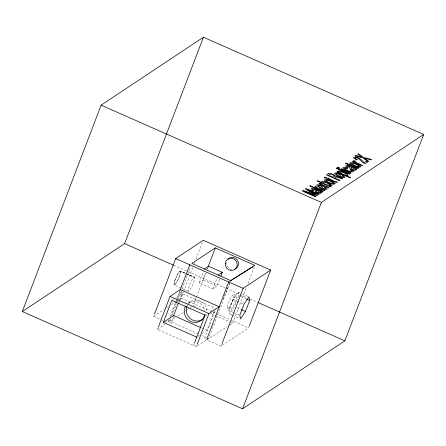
<?xml version="1.0" encoding="UTF-8"?>
<svg xmlns="http://www.w3.org/2000/svg" width="446" height="446" viewBox="0 0 446 446"><rect width="100%" height="100%" fill="white"/><g stroke="black" fill="none" stroke-linecap="round" stroke-linejoin="round"><path stroke-width="0.33" stroke-dasharray="2.23 1.67" d="M188.218 291.205L174.113 284.977L174.358 282.101L176.198 277.167M180.585 272.25L179.063 277.429L176.46 282.692M180.624 271.792L180.574 271.452M173.968 284.431L174.029 283.689M174.068 283.372L174.297 282.363M174.38 282.028L174.782 280.74M174.893 280.411L175.434 278.962M162.801 320.473L153.602 316.409L154.344 314.458M229.746 283.199L208.656 338.442L196.307 346.62L157.432 329.46L158.179 327.515M168.694 320.061L167.713 322.636L165.873 321.828M169.926 316.838L175.094 303.302M175.345 302.656L176.326 300.074M176.571 299.433L180.123 290.14M169.519 319.514L168.532 322.096L171.286 323.305L174.196 315.679M170.751 316.292L176.164 302.109M176.41 301.463L177.397 298.887M177.642 298.24L180.1 291.796L182.854 293.011L180.134 300.141M198.342 333.887L169.764 321.276L171.008 318.026M172 315.422L176.465 303.726M176.716 303.079L177.709 300.476M177.954 299.829L190.615 266.68M178.567 302.628L179.063 301.334M179.314 300.688L182.035 293.557L175.752 297.727M179.141 302.734L179.889 300.788M179.415 299.277L181.143 298.129L183.378 292.275M183.624 291.628L192.806 267.583M194.294 263.681L194.79 262.382M196.034 259.132L202.484 242.234M219.661 279.213L217.029 286.098L212.92 288.824L199.156 282.747L203.46 271.48M196.179 297.922L193.196 305.716L195.08 306.553M196.43 297.27L205.623 273.231M207.111 269.334L207.613 268.035M199.156 282.747L203.264 280.021L205.896 273.136M207.329 269.378L208.288 266.875M212.92 288.824L217.224 277.557M193.57 345.41L194.305 343.476M196.307 346.62L197.048 344.674M202.434 333.357L207 330.324L214.426 310.884M215.005 310.968L204.669 338.046L207.418 339.261L227.22 326.756M207.34 337.856L206.598 339.802L221.049 346.185L248.589 327.899L249.091 326.6M207.418 339.261L207.914 337.968M231.976 315.071L229.528 313.995L228.781 310.377L232.99 299.355L237.941 291.957L241.615 293.579M237.941 291.957L238.688 295.575L234.479 306.592L229.528 313.995M221.049 346.185L221.796 344.234M229.551 325.29L232.773 323.188L246.671 286.795M247.909 283.545L254.365 266.647M222.905 299.506L229.696 283.121M175.534 278.689L178.054 273.565L180.167 271.079M176.365 276.788L177.012 275.472M177.235 275.031L177.831 273.961M178.11 273.482L178.612 272.712M176.086 283.26L174.47 285.05L174.012 284.593M178.924 272.255L179.32 271.781M179.626 271.436L180.217 271.045L194.601 277.373A7.643 1.383 -66.2 0 1 190.659 288.774A7.643 1.383 -66.2 0 1 188.97 286.711A7.643 1.383 -66.2 0 1 194.601 277.379L186.015 273.582M172.329 300.002L175.183 298.106M153.602 316.409L163.844 309.608M166.726 307.695L168.46 306.547M171.342 304.635L175.378 301.953M175.953 301.574L178.835 299.656M190.068 302.07L188.011 303.436A10.71 10.135 56.4 0 1 204.703 310.806M157.432 329.46L164.858 324.532M169.764 321.276L175.479 317.48M177.764 315.963L184.627 311.408M185.196 311.029L186.913 309.892M187.482 309.513L189.767 307.996M190.342 307.617L191.485 306.859M205.706 314.737L206.849 313.978M210.278 311.704L214.275 309.05M197.868 336.39L199.579 335.253M185.402 273.309L180.34 271.112L194.601 277.373M242.223 293.847L248.952 296.819M173.639 265.247L225.208 288.01M225.843 288.294L246.85 297.566M250.033 298.971L257.671 302.343M203.264 280.021L217.029 286.098M238.688 295.575L240.522 296.384M241.135 296.657L246.03 298.814M232.99 299.355L236.659 300.978M237.272 301.245L243.393 303.949M236.926 307.673L240.595 309.295M228.781 310.377L233.068 312.267M233.676 312.535L239.184 314.965M232.589 315.344L239.926 318.583M179.281 292.342L215.412 308.292M181.143 298.129L210.49 311.079M213.032 312.206L215.574 313.326M216.21 313.605L230.175 319.771M230.811 320.05L248.589 327.899M210.785 313.482L214.554 315.149M215.184 315.422L229.629 321.8M230.259 322.079L232.773 323.188M201.33 327.827L207 330.324M202.122 335.559L208.656 338.442M233.855 294.7L236.597 295.921M227.421 308.515L230.169 309.736M180.217 271.045L180.535 271.218C180.156 276.085 177.909 281.944 174.241 285.005M231.842 269.568A6.238 5.904 56.4 0 1 226.484 262.566M186.935 306.324A10.71 10.135 56.4 0 1 187.844 304.523M188.218 303.971A10.71 10.135 56.4 0 1 200.254 300.938A10.71 10.135 56.4 0 1 206.833 312.189M206.208 314.831A10.71 10.135 56.4 0 1 205.645 316.052M227.633 305.627L227.337 306.976A7.649 1.45 -66 0 0 229.5 306.781A7.649 1.45 -66 0 0 233.643 297.588L233.938 296.239A7.649 1.45 -66 0 0 231.775 296.434A7.649 1.45 -66 0 0 227.633 305.627M230.381 306.848L230.08 308.197A7.649 1.45 -66 0 0 232.243 308.002A7.649 1.45 -66 0 0 236.386 298.809L236.681 297.46A7.649 1.45 -66 0 0 234.518 297.655A7.649 1.45 -66 0 0 230.381 306.848"/><path stroke-width="0.67" d="M22.3 311.542L101.108 105.156L203.432 37.224L423.7 134.458L344.892 340.844L242.568 408.776L22.3 311.542L124.618 243.611L203.432 37.224M154.595 313.811L175.691 258.569L203.231 240.282L270.677 270.059L249.336 325.954M158.425 326.868L170.054 296.412L180.335 289.588L219.22 306.753L208.945 313.577L197.299 344.028M196.725 337.148L163.342 322.413L171.76 300.381L205.138 315.116L194.54 342.868M180.017 290.418L189.801 264.796M163.342 322.413L173.622 315.59L178.322 303.28M208.109 266.736L215.318 247.892L254.861 265.348L229.506 281.415M220.854 276.08L222.292 272.328L208.527 266.251L204.413 268.977M207.585 337.209L228.686 281.961M222.041 343.587L243.137 288.345L270.677 270.059M245.49 311.453L249.699 300.437L248.952 296.819L244.001 304.217L239.797 315.238L240.539 318.851L245.49 311.453L241.208 309.563M242.568 408.776L321.382 202.389L423.7 134.458M218.178 275.054L222.292 272.328M215.318 247.892L191.852 263.435L230.738 280.601L252.804 266.714M101.108 105.156L321.382 202.389M175.691 258.569L243.137 288.345M124.618 243.611L173.639 265.247M258.312 302.622L344.892 340.844M246.638 299.088L249.699 300.437M170.054 296.412L208.945 313.577M173.622 315.59L200.7 327.548M202.54 319.47A10.71 10.135 56.4 0 1 190.252 318.567A10.71 10.135 56.4 0 1 186.935 306.324M204.552 314.898A10.71 10.135 56.4 0 1 190.52 321.438A10.71 10.135 56.4 0 1 185.787 305.884M227.917 259.26A6.238 5.904 56.4 0 1 237.283 260.102A6.238 5.904 56.4 0 1 234.908 269.228M334.974 183.618L334.974 183.93C331.746 185.229 327.944 182.525 325.128 180.953A4.354 1.165 20.9 0 1 324.482 179.916L324.682 179.682C328.323 179.22 332.331 181.215 334.974 183.618M360.597 166.609L360.597 166.921C357.374 168.214 353.572 165.511 350.751 163.944A4.354 1.165 20.9 0 1 350.104 162.901L350.305 162.667C353.946 162.205 357.96 164.2 360.597 166.609M321.577 183.73L322.609 184.767L328.981 187.632L328.501 187.95L319.002 183.758L319.459 183.457L321.098 184.181L319.921 183.1C320.011 182.197 322.542 183.39 321.577 183.73M355.044 161.513L356.075 162.55L362.442 165.416L361.962 165.734L352.468 161.541L352.92 161.24L354.559 161.965L353.388 160.883C353.472 159.98 356.003 161.173 355.044 161.513M325.703 188.424L324.599 188.842L321.583 187.855L323.662 186.473L320.557 185.229L318.004 184.711L316.944 184.889L316.755 185.408C319.308 187.883 323.322 189.734 326.918 189.372L327.163 189.054L326.745 188.273L324.883 187.058L324.415 187.37L325.703 188.424M343.487 176.616L342.383 177.034L339.373 176.047L341.452 174.665L338.347 173.422L335.788 172.903L334.729 173.081L334.545 173.6C337.098 176.075 341.106 177.926 344.702 177.564L344.948 177.246L344.529 176.465L342.667 175.25L342.199 175.562L343.487 176.616M348.025 175.105L347.44 175.596L345.65 175.389L350.5 177.53L350.026 177.848L336.786 172L337.248 171.693L338.508 172.251L337.817 171.599L337.851 170.991C341.446 170.757 345.527 172.608 348.025 175.105M315.066 190.86L315.612 191.931L318.84 193.358L320.825 193.397L320.958 192.789L320.267 192.025C326.99 194.239 313.638 187.415 311.13 188.73L310.895 189.076L311.325 189.812L313.159 190.843L313.605 190.548L312.406 189.79L312.462 189.333C313.343 188.887 316.426 189.572 315.066 190.86M349.736 167.841L350.277 168.917L353.511 170.339L355.495 170.383L355.624 169.775L354.932 169.006C361.656 171.225 348.309 164.401 345.795 165.711L345.561 166.057L345.99 166.798L347.83 167.824L348.27 167.529L347.072 166.776L347.133 166.313C348.014 165.873 351.091 166.559 349.736 167.841M353.232 171.593C350.11 173.065 345.36 170.21 342.857 168.003L343.297 167.378L344.58 167.334L347.629 168.281L347.166 168.588C340.415 166.81 348.153 171.192 350.127 171.309A2.174 0.58 20.9 0 0 351.431 171.454L351.788 171.119L351.532 170.779L350.11 169.887L350.573 169.58L352.072 170.394A3.624 0.97 20.9 0 1 353.154 171.342L353.232 171.593M337.36 182.068C334.6 183.551 331.021 179.231 328.228 179.075L327.843 179.325L324.275 177.324L324.755 177.006L327.409 178.177L327.86 177.876L329.165 178.45L328.708 178.751L334.907 181.489L337.36 182.068M358.461 168.058C355.702 169.541 352.123 165.226 349.329 165.065L348.945 165.321L347.64 164.741L348.025 164.49L345.377 163.32L345.856 162.996L348.51 164.167L348.962 163.866L350.266 164.44L349.809 164.741L356.008 167.479L358.461 168.058M316.755 190.749C315.645 192.232 318.516 192.951 319.581 192.722L319.676 192.232L319.119 191.652L316.671 190.464L316.755 190.749M351.42 167.729C350.311 169.218 353.187 169.932 354.247 169.709L354.347 169.212L353.79 168.638L351.337 167.445L351.42 167.729M339.144 171.677L339.021 171.877C347.863 178.389 349.134 172.808 339.144 171.677M334.361 176.12L332.933 177.201L328.485 175.239L330.079 174.252L330.91 174.263L333.251 175.122L334.361 176.12M321.817 181.611L321.705 182.085L322.374 182.793L317.647 180.702L317.184 181.015L330.257 186.785L330.698 186.489L329.483 185.954L331.4 186.216L331.969 185.569C329.287 183.261 325.424 181.249 321.817 181.611M330.503 185.324C321.137 185.162 321.008 178.21 330.503 185.324M333.552 183.378L331.768 183.529L326.544 181.221A2.414 0.647 20.9 0 1 325.926 180.474C328.434 179.654 331.439 181.784 333.508 183.155L333.552 183.378M359.175 166.364L357.391 166.514L352.167 164.206A2.414 0.647 20.9 0 1 351.554 163.459C354.063 162.639 357.062 164.769 359.13 166.146L359.175 166.364M355.172 157.773L355.306 158.458L357.469 159.662L356.984 159.98L355.529 159.283L353.84 158.191L353.461 157.416C357.653 155.582 361.528 159.913 364.109 162.639L366.183 161.268L367.688 161.931L365.084 163.66C360.903 162.851 359.928 156.886 355.172 157.773M318.305 185.525L318.55 186.238L320.328 187.287L321.906 186.238L319.492 185.452L318.305 185.525M336.089 173.717L336.334 174.431L338.118 175.479L339.69 174.431L337.282 173.645L336.089 173.717M303.001 190.475L302.249 190.977L315.277 196.731L315.779 196.396L304.78 191.551L316.883 195.66L317.407 195.315L307.528 189.728L318.505 194.584L319.007 194.255L305.978 188.502L305.231 188.998L315.132 194.595L303.001 190.475M310.182 185.714L309.719 186.015L322.748 191.769L323.205 191.462L319.643 189.89L318.818 189.082L324.493 190.609L325.101 190.208L318.015 188.346L315.539 186.054L314.932 186.456L317.747 189.054L310.182 185.714M328.239 173.723L326.439 174.916L339.467 180.669L339.997 180.318L334.405 177.854C336.713 175.423 339.618 178.433 342.054 178.952L342.701 178.523L335.598 176.159C333.775 174.408 330.776 172.948 328.239 173.723M336.752 168.07L336.278 168.387L349.302 174.141L349.781 173.823L336.752 168.07M337.951 167.272L337.466 167.596L339.278 168.393L339.763 168.075L337.951 167.272M355.763 155.453L355.105 155.888L362.76 157.823L368.045 161.697L368.68 161.274L364.399 158.196L370.804 159.863L371.457 159.428L363.412 157.388L358.367 153.719L357.742 154.138L361.739 156.992L355.763 155.453M341.524 168.85L341.039 169.173L350.495 173.349L350.98 173.026L341.524 168.85M225.247 263.385A6.238 5.904 56.4 0 0 233.676 270.047A6.238 5.904 56.4 0 0 234.747 259.544A6.238 5.904 56.4 0 0 225.247 263.385"/></g></svg>
